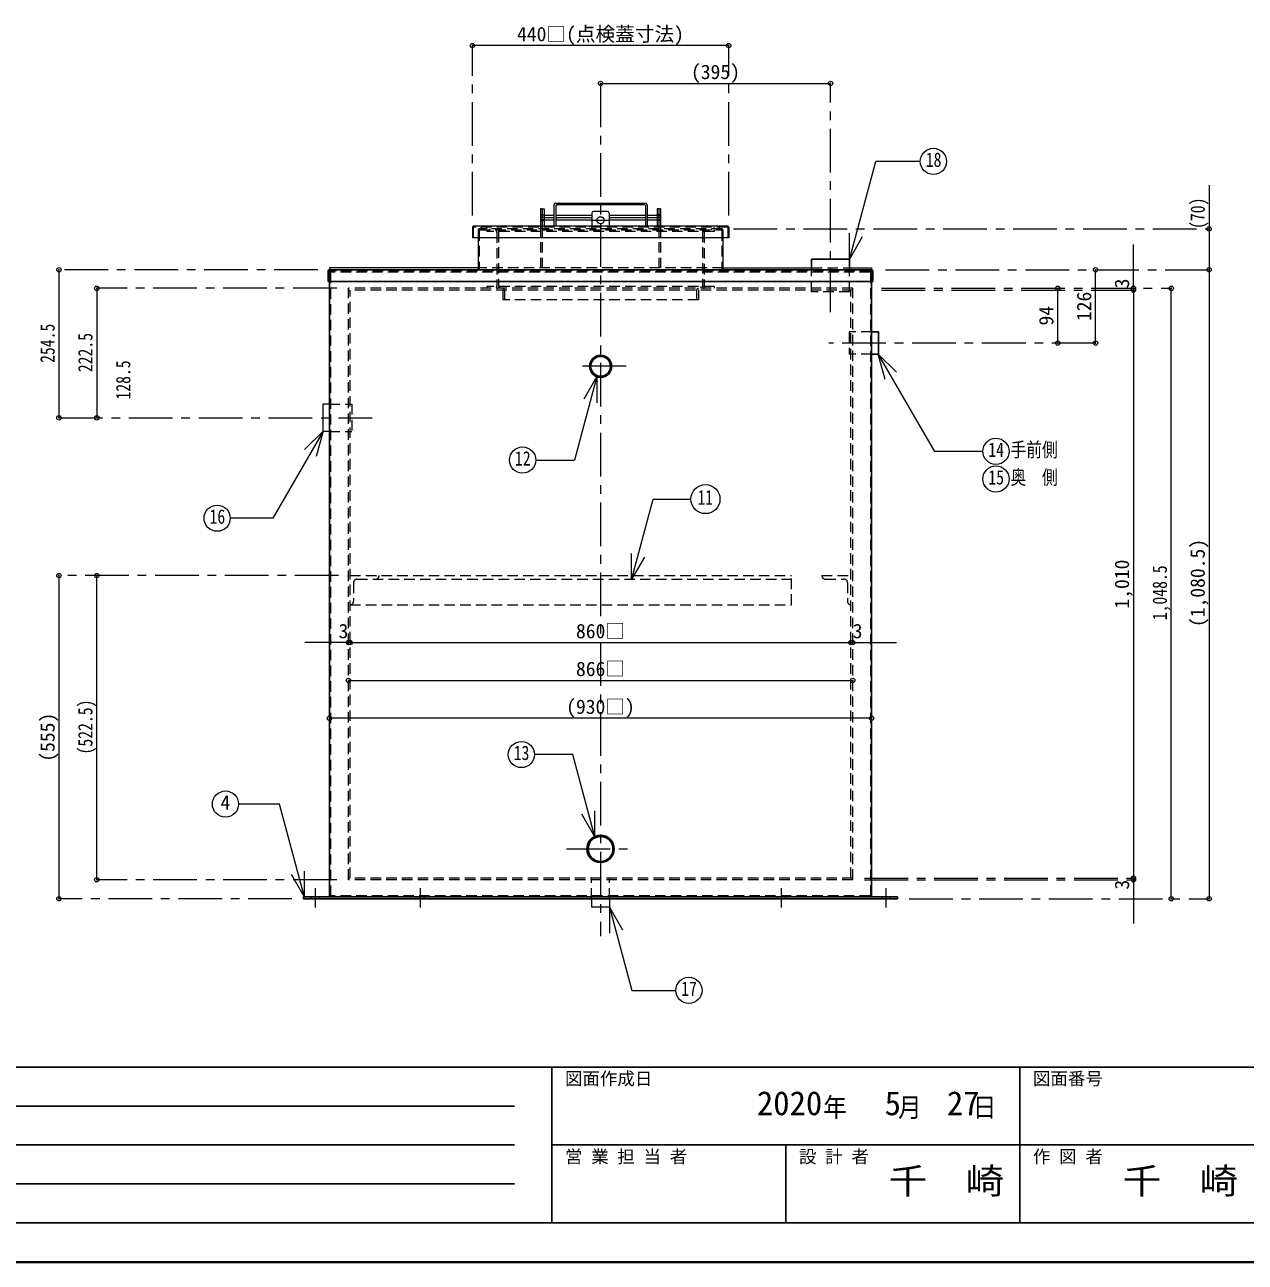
# Model space of a CAD drawing. Units: millimetres at full size, sheet at 1:15. Extents: x -3044 to 3031, y -2085 to 2130.
# Drawn here: x -995 to 1101, y -2085 to 41 of the extents above; entities that cross this region are included whole.
import ezdxf
from ezdxf.enums import TextEntityAlignment as Align

# ---------------------------------------------------------------- set-up
doc = ezdxf.new("R2010")
doc.units = ezdxf.units.MM
doc.header["$LTSCALE"] = 15
doc.header["$PDMODE"] = 32
doc.header["$PDSIZE"] = 7.5
doc.linetypes.add('CHAIN1', pattern=[8, 5, -1, 1, -1])
doc.linetypes.add('DASHED1', pattern=[1.8, 1.2, -0.6])
doc.layers.add('0-0', color=4, linetype='Continuous', lineweight=9)
doc.styles.add('ＭＳ ゴシック', font='')
doc.styles.get('ＭＳ ゴシック').set_extended_font_data('MS Gothic')

msp = doc.modelspace()

# ---------------------------------------------------------------- linework, layer by layer
at = {"layer": '0-0'}
for p, q in [((213.5, 5.04), (-226.5, 5.04)), ((-6.5, -59.96), (388.5, -59.96)), ((1038.5, -234.96), (1038.5, -379.96)), ((-109.5, -275.46), (-109.5, -305.46)), ((-106.5, -275.46), (-109.5, -275.46)), ((96.5, -275.46), (93.5, -275.46)), ((96.5, -275.46), (96.5, -305.46)), ((-103.5, -290.46), (-109.5, -290.46)), ((-103.5, -286.46), (-86.5, -286.46)), ((-103.5, -294.46), (-86.5, -294.46)), ((-83.5, -286.46), (-21.5, -286.46)), ((-83.5, -294.46), (-21.5, -294.46)), ((8.5, -286.46), (70.5, -286.46)), ((8.5, -294.46), (70.5, -294.46)), ((73.5, -286.46), (90.5, -286.46)), ((73.5, -294.46), (90.5, -294.46)), ((96.5, -290.46), (90.5, -290.46)), ((908.5, -414.96), (908.5, -336.96)), ((-936.5, -379.96), (-936.5, -634.46)), ((-472, -376.96), (-472, -379.96)), ((-216.5, -376.96), (-472, -376.96)), ((203.5, -376.96), (356, -376.96)), ((421, -376.96), (459, -376.96)), ((459, -376.96), (459, -379.96)), ((843.5, -505.96), (843.5, -379.96)), ((1038.5, -379.96), (1038.5, -1460.46)), ((-871.5, -411.96), (-871.5, -634.46)), ((778.5, -505.96), (778.5, -411.96)), ((908.5, -414.96), (908.5, -1424.96)), ((973.5, -1460.46), (973.5, -411.96)), ((-936.5, -905.46), (-936.5, -1460.46)), ((-871.5, -1427.96), (-871.5, -905.46)), ((-436.5, -1020.46), (-514.5, -1020.46)), ((-436.5, -1020.46), (423.5, -1020.46)), ((423.5, -1020.46), (501.5, -1020.46)), ((-439.5, -1085.46), (426.5, -1085.46)), ((459, -1150.46), (-472, -1150.46)), ((908.5, -1424.96), (908.5, -1502.96))]:
    msp.add_line(p, q, dxfattribs=at)
at = {"layer": '0-0', "linetype": 'CHAIN1'}
for p, q in [((-226.5, -286.96), (-226.5, 5.04)), ((213.5, -286.96), (213.5, 5.04)), ((-6.5, -59.96), (-6.5, -1524.96)), ((388.5, -452.96), (388.5, -59.96)), ((-103.5, -290.46), (-86.5, -290.46)), ((-83.5, -290.46), (-31.3, -290.46)), ((-31.3, -290.46), (-21.5, -290.46)), ((-22.5, -294.96), (9.5, -294.96)), ((8.5, -290.46), (70.5, -290.46)), ((73.5, -290.46), (90.5, -290.46)), ((222, -309.96), (1038.5, -309.96)), ((-492, -379.96), (-936.5, -379.96)), ((483, -379.96), (1038.5, -379.96)), ((-459.5, -411.96), (-871.5, -411.96)), ((476, -411.96), (973.5, -411.96)), ((476, -414.96), (908.5, -414.96)), ((843.5, -505.96), (385.5, -505.96)), ((37.5, -545.96), (-50.5, -545.96)), ((-936.5, -634.46), (-398.5, -634.46)), ((-456.5, -905.46), (-936.5, -905.46)), ((-65, -1374.96), (52, -1374.96)), ((-459.5, -1427.96), (-871.5, -1427.96)), ((-496.5, -1442.46), (-496.5, -1475.46)), ((-316.5, -1442.46), (-316.5, -1475.46)), ((303.5, -1442.46), (303.5, -1475.46)), ((446.5, -1424.96), (908.5, -1424.96)), ((446.5, -1427.96), (908.5, -1427.96)), ((483.5, -1442.46), (483.5, -1475.46)), ((-536.5, -1460.46), (-936.5, -1460.46)), ((523.5, -1460.46), (1038.5, -1460.46))]:
    msp.add_line(p, q, dxfattribs=at)
at = {"layer": '0-0', "color": 7, "lineweight": 18}
for p, q in [((420.85, -362.19), (465.93, -193.95)), ((542.6, -193.95), (465.93, -193.95)), ((-106.5, -275.46), (-103.5, -275.46)), ((-106.5, -275.46), (-106.5, -305.46)), ((-103.5, -275.46), (-103.5, -305.46)), ((-86.5, -268.46), (-86.5, -305.46)), ((-83.5, -265.46), (70.5, -265.46)), ((-83.5, -269.96), (-83.5, -305.46)), ((69, -268.46), (-82, -268.46)), ((70.5, -269.96), (70.5, -305.46)), ((73.5, -268.46), (73.5, -305.46)), ((93.5, -275.46), (93.5, -305.46)), ((-21.5, -282.96), (-21.5, -305.46)), ((5.5, -279.96), (-18.5, -279.96)), ((8.5, -282.96), (8.5, -305.46)), ((-226.5, -306.96), (-226.5, -325.46)), ((212, -305.46), (-225, -305.46)), ((213.5, -306.96), (213.5, -325.46)), ((420.85, -362.19), (420.85, -317.19)), ((213.5, -325.46), (-226.5, -325.46)), ((-216.5, -325.46), (-216.5, -379.96)), ((203.5, -325.46), (203.5, -379.96)), ((420.85, -362.19), (443.35, -323.22)), ((469.89, -524.36), (501.71, -556.18)), ((469.89, -524.36), (481.54, -567.83)), ((469.89, -524.36), (566.68, -692)), ((-12.74, -563.6), (-51.16, -706.99)), ((-12.74, -563.6), (-35.24, -602.57)), ((-12.74, -563.6), (-12.74, -608.6)), ((-483.5, -610.96), (-483.5, -657.96)), ((-472, -610.96), (-483.5, -610.96)), ((-483.07, -657.23), (-569.48, -806.89)), ((-483.07, -657.23), (-514.89, -689.05)), ((-483.07, -657.23), (-494.72, -700.69)), ((-472, -657.96), (-483.5, -657.96)), ((649.99, -692), (566.68, -692)), ((-117.86, -706.99), (-51.16, -706.99)), ((-569.48, -806.89), (-642.34, -806.89)), ((46.87, -912.67), (46.87, -867.67)), ((46.87, -912.67), (69.37, -873.7)), ((-54.14, -1212.81), (-119.93, -1212.81)), ((-16.23, -1354.29), (-54.14, -1212.81)), ((-557.69, -1297.9), (-628.06, -1297.9)), ((-514.8, -1457.95), (-557.69, -1297.9)), ((-16.23, -1354.29), (-38.73, -1315.32)), ((-16.23, -1354.29), (-16.23, -1309.29)), ((-514.8, -1457.95), (-537.3, -1418.98)), ((-514.8, -1457.95), (-514.8, -1412.95)), ((-22, -1460.46), (-22, -1474.96)), ((9, -1460.46), (9, -1474.96)), ((9, -1474.96), (-22, -1474.96)), ((8.89, -1474.78), (8.89, -1519.78)), ((8.89, -1474.78), (47.26, -1617.98)), ((8.89, -1474.78), (31.39, -1513.75)), ((47.26, -1617.98), (122.71, -1617.98))]:
    msp.add_line(p, q, dxfattribs=at)
at = {"layer": '0-0', "linetype": 'DASHED1'}
for p, q in [((-109.5, -285.46), (-103.5, -285.46)), ((-103.5, -286.46), (-109.5, -286.46)), ((-103.5, -294.46), (-109.5, -294.46)), ((-109.5, -295.46), (-103.5, -295.46)), ((96.5, -285.46), (90.5, -285.46)), ((90.5, -286.46), (96.5, -286.46)), ((90.5, -294.46), (96.5, -294.46)), ((96.5, -295.46), (90.5, -295.46)), ((-225, -307.71), (-225, -325.46)), ((211.25, -306.96), (-224.25, -306.96)), ((-216.5, -311.46), (-216.5, -325.46)), ((202, -309.96), (-215, -309.96)), ((-215, -312.21), (-215, -379.96)), ((-214.25, -311.46), (201.25, -311.46)), ((-211.5, -309.96), (-211.5, -306.96)), ((-201.5, -309.96), (-201.5, -306.96)), ((-201.5, -311.46), (-201.5, -314.46)), ((188.5, -314.46), (-201.5, -314.46)), ((-196.5, -309.96), (-196.5, -311.46)), ((-184.5, -315.96), (-184.5, -407.46)), ((-181.5, -314.46), (-181.5, -408.96)), ((-109.5, -305.46), (-109.5, -376.96)), ((-106.5, -305.46), (-106.5, -376.96)), ((-25.5, -305.46), (-25.5, -306.96)), ((-21.5, -305.46), (-21.5, -309.96)), ((8.5, -305.46), (8.5, -309.96)), ((12.5, -305.46), (12.5, -306.96)), ((93.5, -305.46), (93.5, -376.96)), ((96.5, -305.46), (96.5, -376.96)), ((168.5, -314.46), (168.5, -408.96)), ((171.5, -315.96), (171.5, -407.46)), ((183.5, -309.96), (183.5, -311.46)), ((188.5, -309.96), (188.5, -306.96)), ((188.5, -311.46), (188.5, -314.46)), ((198.5, -309.96), (198.5, -306.96)), ((202, -312.21), (202, -379.96)), ((203.5, -311.46), (203.5, -325.46)), ((212, -307.71), (212, -325.46)), ((203.5, -376.96), (-216.5, -376.96)), ((-196, -379.96), (-196, -381.96)), ((183, -379.96), (183, -381.96)), ((356, -376.96), (421, -376.96)), ((-179.5, -411.96), (-179.5, -408.96)), ((-174.5, -416.46), (-174.5, -431.96)), ((-171.5, -414.96), (-171.5, -431.96)), ((158.5, -414.96), (158.5, -431.96)), ((161.5, -416.46), (161.5, -431.96)), ((166.5, -411.96), (166.5, -408.96)), ((188.5, -408.96), (188.5, -411.96)), ((161.5, -431.96), (-174.5, -431.96)), ((-472, -610.96), (-433.5, -610.96)), ((-433.5, -610.96), (-433.5, -657.96)), ((-472, -657.96), (-433.5, -657.96)), ((-436.5, -905.46), (321.5, -905.46)), ((-424.5, -911.46), (321.5, -911.46)), ((373.5, -905.46), (423.5, -905.46)), ((379.5, -911.46), (411.5, -911.46)), ((-430.5, -917.46), (-430.5, -949.46)), ((417.5, -917.46), (417.5, -949.46)), ((-22, -1460.46), (-22, -1424.96)), ((9, -1460.46), (9, -1424.96)), ((-503.5, -1457.46), (-503.5, -1460.46)), ((-489.5, -1457.46), (-489.5, -1460.46)), ((476.5, -1457.46), (476.5, -1460.46)), ((490.5, -1457.46), (490.5, -1460.46))]:
    msp.add_line(p, q, dxfattribs=at)
at = {"layer": '0-0', "color": 5, "lineweight": 25}
for p, q in [((-474, -381.96), (-474, -399.96)), ((459, -379.96), (-472, -379.96)), ((421, -361.96), (356, -361.96)), ((356, -379.96), (356, -361.96)), ((421, -379.96), (421, -361.96)), ((461, -381.96), (461, -399.96)), ((461, -399.96), (-474, -399.96)), ((-472, -1455.46), (-472, -399.96)), ((459, -1455.46), (459, -399.96)), ((459, -486.96), (470.5, -486.96)), ((470.5, -486.96), (470.5, -524.96)), ((459, -524.96), (470.5, -524.96)), ((-516.5, -1457.46), (-516.5, -1460.46)), ((503.5, -1457.46), (-516.5, -1457.46)), ((503.5, -1460.46), (-516.5, -1460.46)), ((503.5, -1457.46), (503.5, -1460.46))]:
    msp.add_line(p, q, dxfattribs=at)
at = {"layer": '0-0', "color": 7, "linetype": 'DASHED1', "lineweight": 18}
for p, q in [((458, -381.96), (-471, -381.96)), ((-452, -381.96), (-452, -383.96)), ((356, -417.96), (356, -379.96)), ((421, -417.96), (421, -379.96)), ((439, -381.96), (439, -383.96)), ((-472, -382.96), (-472, -399.96)), ((-470, -384.96), (-470, -1454.46)), ((456, -383.96), (-469, -383.96)), ((457, -384.96), (457, -1454.46)), ((459, -382.96), (459, -399.96)), ((-439.5, -1427.96), (-439.5, -411.96)), ((426.5, -411.96), (-439.5, -411.96)), ((426.5, -414.96), (-439.5, -414.96)), ((-436.5, -1424.96), (-436.5, -414.96)), ((421, -417.96), (356, -417.96)), ((423.5, -1424.96), (423.5, -414.96)), ((426.5, -1427.96), (426.5, -411.96)), ((459, -524.96), (420.5, -524.96)), ((426.5, -1424.96), (-439.5, -1424.96)), ((426.5, -1427.96), (-439.5, -1427.96)), ((456, -1455.46), (-469.25, -1455.46)), ((-452, -1455.46), (-452, -1457.46)), ((-323.5, -1457.46), (-323.5, -1460.46)), ((-309.5, -1457.46), (-309.5, -1460.46)), ((296.5, -1457.46), (296.5, -1460.46)), ((310.5, -1457.46), (310.5, -1460.46)), ((439, -1455.46), (439, -1457.46))]:
    msp.add_line(p, q, dxfattribs=at)
at = {"layer": '0-0', "color": 6, "lineweight": 25}
for p, q in [((-2976.5, -1749.6), (2963.5, -1749.6)), ((-90.07, -2017.46), (-90.07, -1749.6)), ((713.5, -1749.6), (713.5, -2017.46)), ((-1547.21, -1816.56), (-154.36, -1816.56)), ((-154.36, -1883.53), (-1547.21, -1883.53)), ((2963.5, -1883.53), (-90.07, -1883.53)), ((311.72, -2017.46), (311.72, -1883.53)), ((-154.36, -1950.49), (-1547.21, -1950.49)), ((2963.5, -2017.46), (-2976.5, -2017.46))]:
    msp.add_line(p, q, dxfattribs=at)
at = {"layer": '0-0', "color": 1, "lineweight": 40}
msp.add_line((3031, -2084.96), (-3044, -2084.96), dxfattribs=at)
at = {"layer": '0-0', "color": 7, "lineweight": 18}
for points in [[(93.5, -275.46), (90.5, -275.46), (90.5, -305.46)], [(46.87, -912.67), (84.02, -774.03), (148.58, -774.03)]]:
    msp.add_lwpolyline(points, dxfattribs=at)
at = {"layer": '0-0', "linetype": 'DASHED1'}
for points in [[(188.5, -408.96), (-201.5, -408.96), (-201.5, -411.96)], [(-436.5, -955.46), (321.5, -955.46), (321.5, -905.46)]]:
    msp.add_lwpolyline(points, dxfattribs=at)
at = {"layer": '0-0', "color": 7, "linetype": 'DASHED1', "lineweight": 18}
msp.add_lwpolyline([(459, -486.96), (420.5, -486.96), (420.5, -524.96)], dxfattribs=at)
at = {"layer": '0-0', "color": 7, "lineweight": 18}
for centre, radius in [((565.1, -193.95), 22.5), ((-6.5, -294.96), 6), ((672.49, -692), 22.5), ((-140.36, -706.99), 22.5), ((672.49, -739.5), 22.5), ((173.58, -774.03), 25), ((-664.84, -806.89), 22.5), ((-142.43, -1212.81), 22.5), ((-650.56, -1297.9), 22.5), ((145.21, -1617.98), 22.5)]:
    msp.add_circle(centre, radius, dxfattribs=at)
at = {"layer": '0-0', "color": 5, "lineweight": 25}
for centre, radius in [((-6.5, -545.96), 19), ((-6.5, -545.96), 17), ((-6.5, -1374.96), 23.5), ((-6.5, -1374.96), 21.35)]:
    msp.add_circle(centre, radius, dxfattribs=at)
at = {"layer": '0-0', "color": 7, "lineweight": 18}
for centre, radius, start, end in [((-83.5, -268.46), 3, 90, 180), ((-82, -269.96), 1.5, 90, 180), ((69, -269.96), 1.5, 0, 90), ((70.5, -268.46), 3, 0, 90), ((-18.5, -282.96), 3, 90, 180), ((5.5, -282.96), 3, 0, 90), ((-225, -306.96), 1.5, 90, 180), ((212, -306.96), 1.5, 0, 90)]:
    msp.add_arc(centre, radius, start, end, dxfattribs=at)
at = {"layer": '0-0', "linetype": 'DASHED1'}
for centre, radius, start, end in [((-224.25, -307.71), 0.75, 90, 180), ((-215, -311.46), 1.5, 90, 180), ((-214.25, -312.21), 0.75, 90, 180), ((-186, -315.96), 1.5, 0, 90), ((-184.5, -314.46), 3, 0, 90), ((171.5, -314.46), 3, 90, 180), ((173, -315.96), 1.5, 90, 180), ((201.25, -312.21), 0.75, 0, 90), ((202, -311.46), 1.5, 0, 90), ((211.25, -307.71), 0.75, 0, 90), ((-186, -407.46), 1.5, 270, 0), ((-184.5, -408.96), 3, 270, 0), ((-176, -416.46), 1.5, 0, 90), ((-174.5, -414.96), 3, 0, 90), ((161.5, -414.96), 3, 90, 180), ((163, -416.46), 1.5, 90, 180), ((171.5, -408.96), 3, 180, 270), ((173, -407.46), 1.5, 180, 270), ((-424.5, -917.46), 6, 90, 180), ((-392.5, -905.46), 6, 270, 0), ((379.5, -905.46), 6, 180, 270), ((411.5, -917.46), 6, 0, 90), ((-436.5, -949.46), 6, 270, 0), ((423.5, -949.46), 6, 180, 270)]:
    msp.add_arc(centre, radius, start, end, dxfattribs=at)
at = {"layer": '0-0', "color": 5, "lineweight": 25}
for centre, start, end in [((-472, -381.96), 90, 180), ((459, -381.96), 0, 90), ((-470, -1455.46), 180, 270), ((457, -1455.46), 270, 0)]:
    msp.add_arc(centre, 2, start, end, dxfattribs=at)
at = {"layer": '0-0', "color": 7, "linetype": 'DASHED1', "lineweight": 18}
for centre, radius, start, end in [((-470, -383.96), 2, 90, 180), ((-471, -382.96), 1, 90, 180), ((457, -383.96), 2, 0, 90), ((458, -382.96), 1, 0, 90), ((-469, -384.96), 1, 90, 180), ((456, -384.96), 1, 0, 90), ((-469, -1454.46), 1, 180, 270), ((456, -1454.46), 1, 270, 0)]:
    msp.add_arc(centre, radius, start, end, dxfattribs=at)
at = {"layer": '0-0', "color": 1}
for p in [(-226.5, 5.04), (213.5, 5.04), (-6.5, -59.96), (388.5, -59.96), (1038.5, -309.96), (-936.5, -379.96), (843.5, -379.96), (1038.5, -379.96), (-871.5, -411.96), (778.5, -411.96), (908.5, -411.96), (908.5, -414.96), (973.5, -411.96), (778.5, -505.96), (843.5, -505.96), (-936.5, -634.46), (-871.5, -634.46), (-936.5, -905.46), (-871.5, -905.46), (-439.5, -1020.46), (-436.5, -1020.46), (423.5, -1020.46), (426.5, -1020.46), (-439.5, -1085.46), (426.5, -1085.46), (-472, -1150.46), (459, -1150.46), (-871.5, -1427.96), (908.5, -1424.96), (908.5, -1427.96), (-936.5, -1460.46), (973.5, -1460.46), (1038.5, -1460.46)]:
    msp.add_point(p, dxfattribs=at)

# ---------------------------------------------------------------- texts
at = {"layer": '0-0', "color": 7, "style": 'ＭＳ ゴシック'}
for s, height, p in [('440□(点検蓋寸法)', 24.74, (-149.94, 5.04)), ('(395)', 24.74, (148.81, -59.96)), ('3', 24.74, (-456.37, -1020.46)), ('860□', 24.74, (-48.69, -1020.46)), ('3', 24.74, (426.5, -1020.46)), ('866□', 24.74, (-48.69, -1085.46)), ('(930□)', 24.74, (-65.56, -1150.46)), ('4', 24.74, (-659, -1314.77)), ('図面作成日', 21.99, (-67.57, -1787.1)), ('図面番号', 21.99, (736, -1787.1)), ('2020', 41.24, (262, -1844.69)), ('5', 41.24, (481.38, -1844.69)), ('27', 41.24, (588.25, -1844.69)), ('営 業 担 当 者', 21.99, (-67.57, -1921.03)), ('設 計 者', 21.99, (334.22, -1921.03)), ('作 図 者', 21.99, (736, -1921.03))]:
    msp.add_text(s, height=height, dxfattribs=at).set_placement(p, align=Align.BOTTOM_LEFT)
for s, height, width, p in [('18', 24.74, 0.8, (551.97, -210.82)), ('14', 24.74, 0.8, (659.36, -708.88)), ('手前側', 24.74, 0.8, (697.49, -708.88)), ('12', 24.74, 0.8, (-153.49, -723.87)), ('奥\u3000側', 24.74, 0.8, (697.49, -756.38)), ('15', 24.74, 0.8, (659.36, -756.38)), ('11', 25.29, 0.75, (160.46, -791.28)), ('16', 24.74, 0.8, (-677.96, -823.76)), ('13', 24.74, 0.8, (-155.56, -1229.69)), ('17', 24.74, 0.8, (132.09, -1634.85)), ('千\u3000崎', 43.99, 1.1, (488.5, -1980.49)), ('千\u3000崎', 43.99, 1.1, (890.29, -1980.49))]:
    msp.add_text(s, height=height, dxfattribs=dict(at, width=width)).set_placement(p, align=Align.BOTTOM_LEFT)
at = {"layer": '0-0', "color": 7, "style": 'ＭＳ ゴシック', "width": 0.8}
for s, p in [('(70)', (1038.5, -309.96)), ('254.5', (-936.5, -540.02)), ('222.5', (-871.5, -556.02)), ('128.5', (-806.5, -603.02)), ('1,048.5', (973.5, -982.14)), ('(522.5)', (-871.5, -1212.64))]:
    msp.add_text(s, height=24.74, rotation=90, dxfattribs=at).set_placement(p, align=Align.BOTTOM_LEFT)
at = {"layer": '0-0', "color": 7, "style": 'ＭＳ ゴシック'}
for s, p in [('3', (908.5, -411.96)), ('126', (843.5, -468.27)), ('94', (778.5, -475.83)), ('(1,080.5)', (1038.5, -993.89)), ('1,010', (908.5, -962.14)), ('(555)', (-936.5, -1225.14)), ('3', (908.5, -1444.83))]:
    msp.add_text(s, height=24.74, rotation=90, dxfattribs=at).set_placement(p, align=Align.BOTTOM_LEFT)
at = {"layer": '0-0', "color": 7, "insert": (376, -1839.06), "char_height": 32.99, "attachment_point": 7, "style": 'ＭＳ ゴシック'}
msp.add_mtext('\\T1.27;\\W0.9;年\\~\\~\\~月\\~\\~\\~日', dxfattribs=at)

doc.saveas('drawing.dxf')
